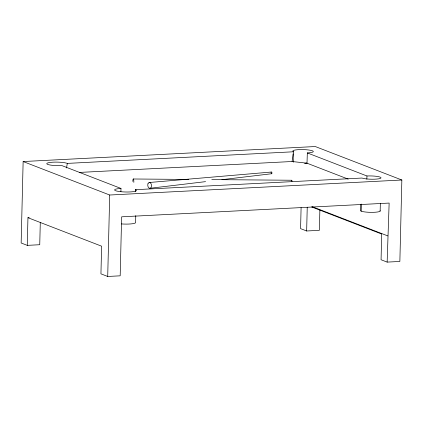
<?xml version="1.0" encoding="UTF-8"?>
<svg xmlns="http://www.w3.org/2000/svg" width="423" height="423" viewBox="0 0 423 423"><rect width="100%" height="100%" fill="white"/><g stroke="black" fill="none" stroke-linecap="round" stroke-linejoin="round"><path stroke-width="0.63" d="M311.587 206.926L381.689 234.03L381.065 259.754L387.145 262.107L399.862 261.456L401.85 180.008L315.288 146.538L23.138 161.544L21.15 242.992L27.273 245.361L39.746 244.721L40.291 222.334M27.273 245.361L27.95 217.708L29.261 217.639M387.145 262.107L389.144 203.072L121.628 216.819L120.185 275.822L107.712 276.462L109.7 195.019L23.138 161.544M120.904 191.661L120.983 188.447L61.97 165.626A10.76 1.777 1.4 0 1 47.725 164.404A10.76 1.777 1.4 0 1 53.06 162.178A10.76 1.777 1.4 0 1 67.31 163.4L293.726 151.767L292.055 161.507L79.461 172.431M135.767 215.64L135.598 222.715A10.924 1.803 1.4 0 1 121.433 223.926M301.097 207.672L300.584 228.637L306.654 230.984L319.37 230.329L319.873 209.882M306.654 230.984L307.235 207.238M360.502 204.515L360.359 210.305A9.946 1.639 1.4 0 0 370.601 212.346A9.946 1.639 1.4 0 0 380.065 210.659M361.205 211.162L361.379 204.087M380.155 211.093L380.346 203.299M348.192 179.119L307.008 163.193L307.331 152.93L309.604 152.751A10.274 1.697 1.4 0 0 306.675 149.784A10.274 1.697 1.4 0 0 292.943 151.323L293.726 151.767M366.847 179.193L366.947 175.984L307.331 152.93M66.527 167.947L67.31 163.4M150.049 188.277L205.567 181.636M221.901 179.685L271.54 173.747M149.213 182.509L271.291 172.045M305.713 163.283L307.008 163.193L292.055 161.507M120.983 188.447A10.924 1.803 1.4 0 0 115.569 190.704A10.924 1.803 1.4 0 0 130.03 191.942A10.924 1.803 1.4 0 0 135.45 189.684L362.019 178.041L363.389 178.437A9.946 1.639 1.4 0 0 376.697 179.066A9.946 1.639 1.4 0 0 379.727 176.973A9.946 1.639 1.4 0 0 366.947 175.984M109.7 195.019L401.85 180.008M304.512 163.289L307.008 163.193M133.256 178.992L188.695 179.431M211.796 179.611L291.659 180.24M312.211 206.678L387.785 235.902M27.95 217.708L101.615 246.191L100.938 273.845L107.712 276.462M291.51 180.552L291.944 180.959M135.45 189.684L135.63 191.587M293.039 153.887L293.351 162.226M132.806 181.409A2.919 0.523 89.7 0 1 133.393 179.019A2.919 0.523 89.7 0 1 133.837 182.382M291.579 180.341A1.718 0.307 89.7 0 1 291.981 181.356M270.942 172.367A0.862 0.55 83.4 0 1 271.666 172.177A0.862 0.55 83.4 0 1 271.931 173.303A0.862 0.55 83.4 0 1 271.249 173.684M148.034 183.598A2.919 1.866 83.4 0 0 149.562 188.267A2.919 1.866 83.4 0 0 151.297 184.312A2.919 1.866 83.4 0 0 148.034 183.598"/></g></svg>
